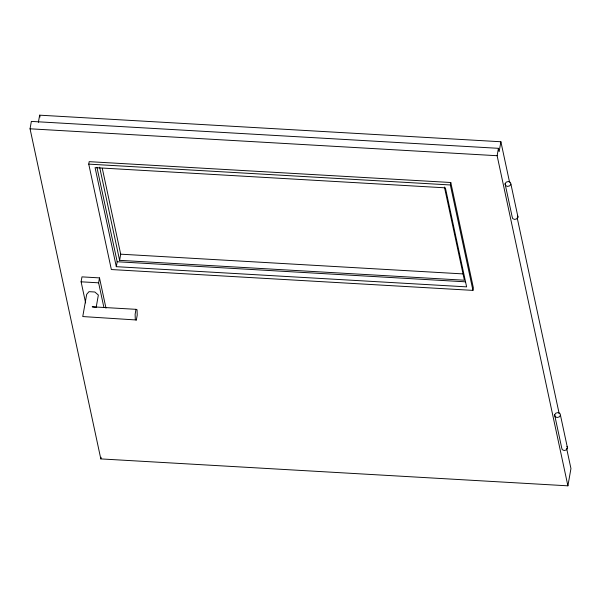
<?xml version="1.0" encoding="UTF-8"?>
<svg xmlns="http://www.w3.org/2000/svg" width="601" height="601" viewBox="0 0 601 601"><rect width="100%" height="100%" fill="white"/><g stroke="black" fill="none" stroke-linecap="round" stroke-linejoin="round"><path stroke-width="0.9" d="M566.623 448.369L570.95 468.562L567.9 485.826L100.818 458.909L30.05 128.802L31.357 121.402L498.439 148.319L499.146 151.617L500.888 141.753L39.651 115.174L38.381 122.349M88.753 164.126L89.188 161.661L450.78 182.501L473.378 287.917L472.942 290.381L111.35 269.541L88.753 164.126L450.344 184.965L472.942 290.381M85.627 302.904L81.105 281.809L81.976 276.873L99.496 277.887L105.979 308.148M103.928 307.577L98.624 282.823L99.496 277.887M116.309 266.679L95.078 167.641L445.386 187.835L466.616 286.865L116.309 266.679L117.18 261.743L96.934 167.296M444.417 187.039L464.393 280.216L119.607 260.338L120.696 254.178L102.283 168.31M100.818 458.909L101.111 457.263M135.999 309.327L135.127 314.263L135.3 319.589L136.352 319.98L137.223 315.044L137.043 309.718L135.999 309.327L92.208 306.803L96.175 307.366L98.354 295.031L94.823 292.003L88.986 291.665L86.679 294.355L82.758 316.554L136.352 319.98M450.344 184.965L450.78 182.501M567.9 485.826L497.132 155.719L498.439 148.319M505.08 183.793L506.245 182.103L508.431 181.502L510.369 182.343L510.918 184.131L517.994 217.141L516.83 218.839L514.636 219.44L512.698 218.599L512.157 216.811L505.08 183.793L505.621 185.589L507.56 186.43L509.753 185.829L510.918 184.131M554.618 414.87L555.782 413.18L557.968 412.579L559.907 413.42L560.455 415.208L567.532 448.218L566.367 449.916L564.174 450.517L562.243 449.676L561.695 447.888L554.618 414.87L555.166 416.666L557.097 417.507L559.291 416.906L560.455 415.208M30.05 128.802L497.132 155.719M120.696 254.178L463.611 273.936M117.18 261.743L465.617 281.824M81.105 281.809L98.624 282.823M517.446 215.353L517.994 217.141M566.983 446.43L567.532 448.218M500.888 141.753L509.55 182.148M517.221 217.945L559.14 413.48M99.631 167.168L119.607 260.338M39.651 115.174L40.042 117.007"/></g></svg>
